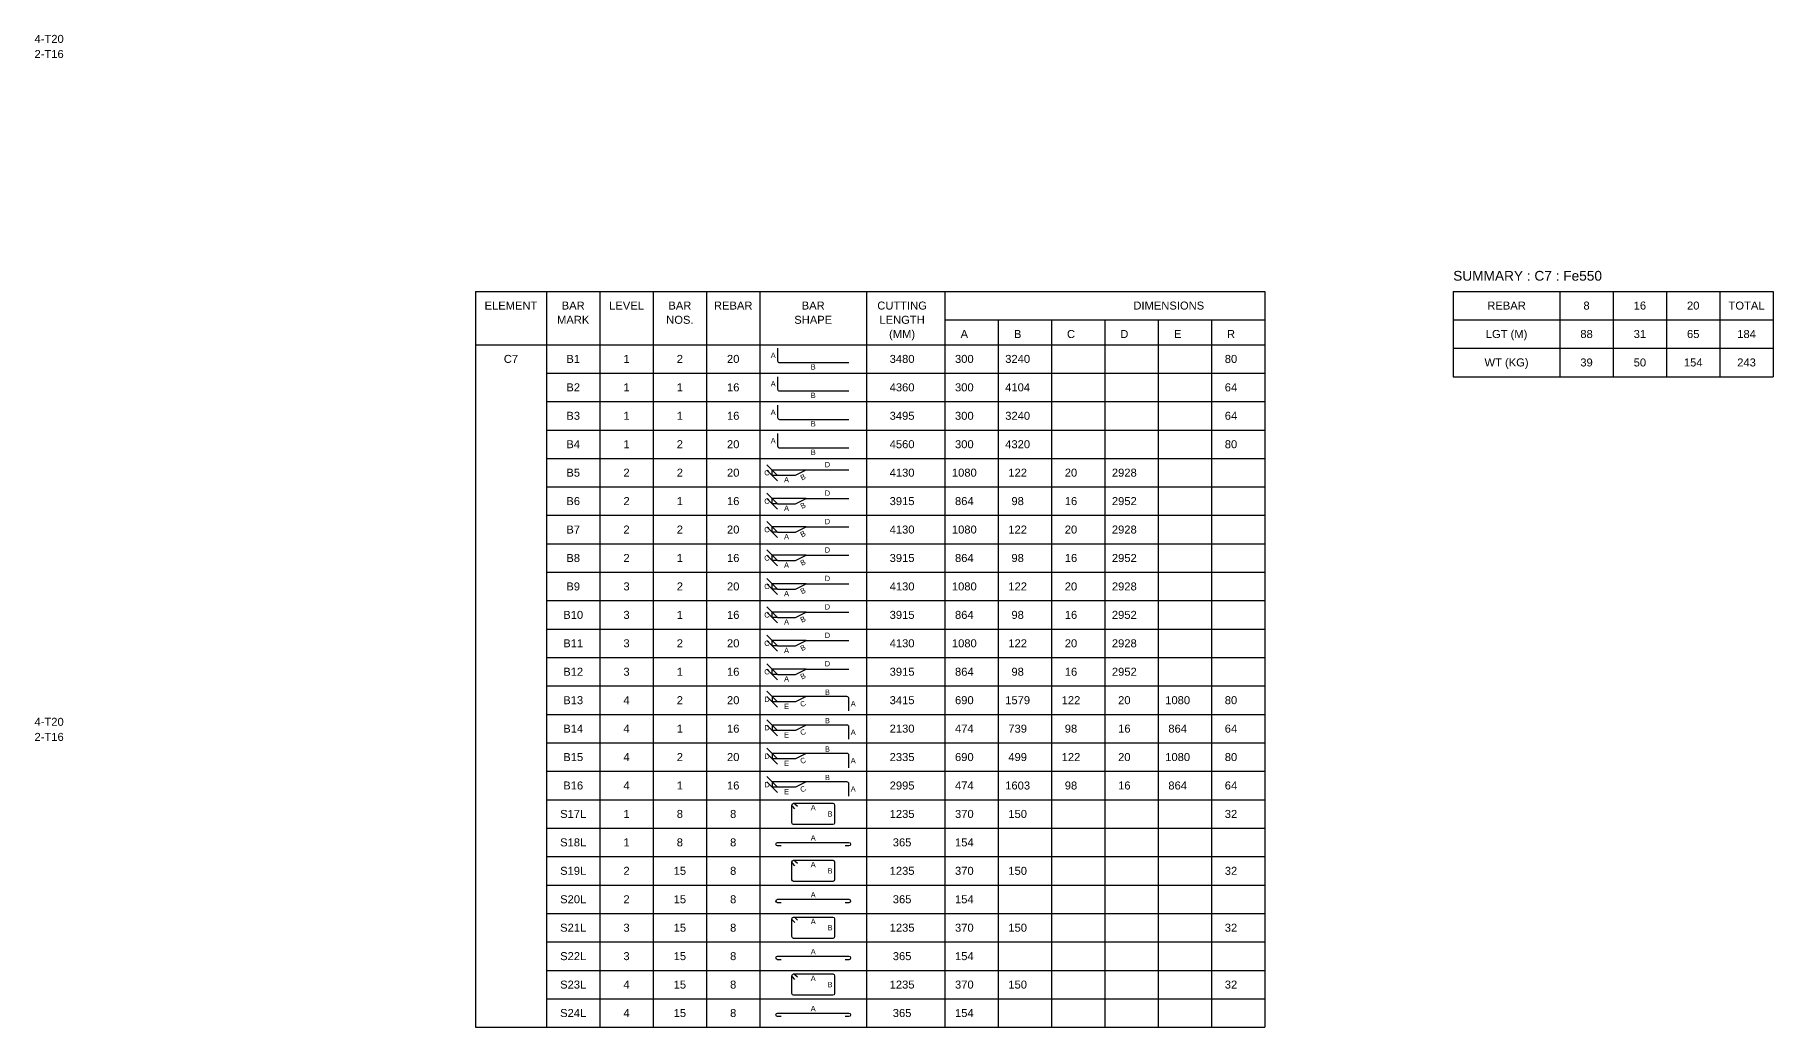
# Model space of a CAD drawing. Header units: inches. Extents: x -816171 to 9366335, y -450961 to 689132.
# Drawn here: x 153781 to 202673, y 274065 to 301983 of the extents above; entities that cross this region are included whole.
import ezdxf
from ezdxf.enums import TextEntityAlignment as Align

# ---------------------------------------------------------------- set-up
doc = ezdxf.new("R2010")
doc.units = ezdxf.units.IN
doc.header["$MEASUREMENT"] = 0
for name, color, linetype in [('Dim', 31, 'Continuous'), ('Reinforcement', 130, 'Continuous'), ('Schedule Border', 60, 'Continuous'), ('Schedule Header', 4, 'Continuous'), ('Text', 31, 'Continuous')]:
    doc.layers.add(name, color=color, linetype=linetype)
doc.styles.add('SC-BBS1', font='SansSerif')
doc.styles.get("Standard").update_dxf_attribs({"font": 'txt.shx'})
doc.dimstyles.new('SCBBSDim', dxfattribs={"dimtxt": 225, "dimasz": 0.18, "dimexe": 0, "dimexo": 0, "dimgap": 0, "dimtad": 1, "dimtoh": 1, "dimdec": 0, "dimzin": 0, "dimdsep": 46, "dimtxsty": 'Standard', "dimtsz": 150, "dimcen": 0.09, "dimclrd": 8, "dimclre": 8, "dimclrt": 3, "dimadec": 0, "dimazin": 0, "dimtfac": 1, "dimtdec": 0, "dimtix": 1, "dimtofl": 0, "dimtmove": 0, "dimatfit": 3, "dimfxl": 1, "dimtolj": 1, "dimtzin": 0, "dimarcsym": 0})

# ---------------------------------------------------------------- blocks, each defined once
blk = doc.blocks.new('*D619')
at = {"layer": 'DEFPOINTS', "color": 0, "transparency": 16777216}
for p in [(174523, 289740), (174673, 289590), (175473, 289740)]:
    blk.add_point(p, dxfattribs=at)
at = {"layer": 'Dim', "color": 8, "lineweight": -2, "transparency": 16777216}
for p, q in [((174673, 289590), (174373, 289890)), ((174673, 289440), (174373, 289740)), ((175473, 289740), (174523, 289740)), ((174523, 289590), (174523, 289740)), ((174673, 289590), (174523, 289590))]:
    blk.add_line(p, q, dxfattribs=at)
blk = doc.blocks.new('*D514')
at = {"layer": 'DEFPOINTS', "color": 0, "transparency": 16777216}
for p in [(174523, 288940), (174673, 288790), (175473, 288940)]:
    blk.add_point(p, dxfattribs=at)
at = {"layer": 'Dim', "color": 8, "lineweight": -2, "transparency": 16777216}
for p, q in [((174673, 288790), (174373, 289090)), ((174673, 288640), (174373, 288940)), ((175473, 288940), (174523, 288940)), ((174523, 288790), (174523, 288940)), ((174673, 288790), (174523, 288790))]:
    blk.add_line(p, q, dxfattribs=at)
blk = doc.blocks.new('*D515')
at = {"layer": 'DEFPOINTS', "color": 0, "transparency": 16777216}
for p in [(174523, 288140), (174673, 287990), (175473, 288140)]:
    blk.add_point(p, dxfattribs=at)
at = {"layer": 'Dim', "color": 8, "lineweight": -2, "transparency": 16777216}
for p, q in [((174673, 287990), (174373, 288290)), ((174673, 287840), (174373, 288140)), ((175473, 288140), (174523, 288140)), ((174523, 287990), (174523, 288140)), ((174673, 287990), (174523, 287990))]:
    blk.add_line(p, q, dxfattribs=at)
blk = doc.blocks.new('*D516')
at = {"layer": 'DEFPOINTS', "color": 0, "transparency": 16777216}
for p in [(174523, 287340), (174673, 287190), (175473, 287340)]:
    blk.add_point(p, dxfattribs=at)
at = {"layer": 'Dim', "color": 8, "lineweight": -2, "transparency": 16777216}
for p, q in [((174673, 287190), (174373, 287490)), ((174673, 287040), (174373, 287340)), ((175473, 287340), (174523, 287340)), ((174523, 287190), (174523, 287340)), ((174673, 287190), (174523, 287190))]:
    blk.add_line(p, q, dxfattribs=at)
blk = doc.blocks.new('*D517')
at = {"layer": 'DEFPOINTS', "color": 0, "transparency": 16777216}
for p in [(174523, 286540), (175473, 286540), (174673, 286390)]:
    blk.add_point(p, dxfattribs=at)
at = {"layer": 'Dim', "color": 8, "lineweight": -2, "transparency": 16777216}
for p, q in [((174673, 286390), (174373, 286690)), ((174673, 286240), (174373, 286540)), ((175473, 286540), (174523, 286540)), ((174523, 286390), (174523, 286540)), ((174673, 286390), (174523, 286390))]:
    blk.add_line(p, q, dxfattribs=at)
blk = doc.blocks.new('*D518')
at = {"layer": 'DEFPOINTS', "color": 0, "transparency": 16777216}
for p in [(174523, 285740), (174673, 285590), (175473, 285740)]:
    blk.add_point(p, dxfattribs=at)
at = {"layer": 'Dim', "color": 8, "lineweight": -2, "transparency": 16777216}
for p, q in [((174673, 285590), (174373, 285890)), ((174673, 285440), (174373, 285740)), ((175473, 285740), (174523, 285740)), ((174523, 285590), (174523, 285740)), ((174673, 285590), (174523, 285590))]:
    blk.add_line(p, q, dxfattribs=at)
blk = doc.blocks.new('*D519')
at = {"layer": 'DEFPOINTS', "color": 0, "transparency": 16777216}
for p in [(174523, 284940), (174673, 284790), (175473, 284940)]:
    blk.add_point(p, dxfattribs=at)
at = {"layer": 'Dim', "color": 8, "lineweight": -2, "transparency": 16777216}
for p, q in [((174673, 284790), (174373, 285090)), ((174673, 284640), (174373, 284940)), ((175473, 284940), (174523, 284940)), ((174523, 284790), (174523, 284940)), ((174673, 284790), (174523, 284790))]:
    blk.add_line(p, q, dxfattribs=at)
blk = doc.blocks.new('*D520')
at = {"layer": 'DEFPOINTS', "color": 0, "transparency": 16777216}
for p in [(174523, 284140), (175473, 284140), (174673, 283990)]:
    blk.add_point(p, dxfattribs=at)
at = {"layer": 'Dim', "color": 8, "lineweight": -2, "transparency": 16777216}
for p, q in [((174673, 283990), (174373, 284290)), ((174673, 283840), (174373, 284140)), ((175473, 284140), (174523, 284140)), ((174523, 283990), (174523, 284140)), ((174673, 283990), (174523, 283990))]:
    blk.add_line(p, q, dxfattribs=at)
blk = doc.blocks.new('*D521')
at = {"layer": 'DEFPOINTS', "color": 0, "transparency": 16777216}
for p in [(174523, 283215), (175173, 283215), (175473, 283365)]:
    blk.add_point(p, dxfattribs=at)
at = {"layer": 'Dim', "color": 8, "lineweight": -2, "transparency": 16777216}
for p, q in [((174673, 283215), (174373, 283515)), ((174673, 283065), (174373, 283365)), ((175473, 283365), (174523, 283365)), ((174523, 283365), (174523, 283215)), ((175173, 283215), (174523, 283215))]:
    blk.add_line(p, q, dxfattribs=at)
blk = doc.blocks.new('*D522')
at = {"layer": 'DEFPOINTS', "color": 0, "transparency": 16777216}
for p in [(174523, 282415), (175173, 282415), (175473, 282565)]:
    blk.add_point(p, dxfattribs=at)
at = {"layer": 'Dim', "color": 8, "lineweight": -2, "transparency": 16777216}
for p, q in [((174673, 282415), (174373, 282715)), ((174673, 282265), (174373, 282565)), ((175473, 282565), (174523, 282565)), ((174523, 282565), (174523, 282415)), ((175173, 282415), (174523, 282415))]:
    blk.add_line(p, q, dxfattribs=at)
blk = doc.blocks.new('*D523')
at = {"layer": 'DEFPOINTS', "color": 0, "transparency": 16777216}
for p in [(175473, 281765), (174523, 281615), (175173, 281615)]:
    blk.add_point(p, dxfattribs=at)
at = {"layer": 'Dim', "color": 8, "lineweight": -2, "transparency": 16777216}
for p, q in [((174673, 281615), (174373, 281915)), ((174673, 281465), (174373, 281765)), ((175473, 281765), (174523, 281765)), ((174523, 281765), (174523, 281615)), ((175173, 281615), (174523, 281615))]:
    blk.add_line(p, q, dxfattribs=at)
blk = doc.blocks.new('*D524')
at = {"layer": 'DEFPOINTS', "color": 0, "transparency": 16777216}
for p in [(174523, 280815), (175173, 280815), (175473, 280965)]:
    blk.add_point(p, dxfattribs=at)
at = {"layer": 'Dim', "color": 8, "lineweight": -2, "transparency": 16777216}
for p, q in [((174673, 280815), (174373, 281115)), ((174673, 280665), (174373, 280965)), ((175473, 280965), (174523, 280965)), ((174523, 280965), (174523, 280815)), ((175173, 280815), (174523, 280815))]:
    blk.add_line(p, q, dxfattribs=at)

msp = doc.modelspace()

# ---------------------------------------------------------------- linework, layer by layer
at = {"layer": 'Reinforcement'}
for points in [[(174673.34546, 293165.4638), (174673.34546, 292815.4638, 0.5), (174723.34546, 292765.4638), (176673.34546, 292765.4638)], [(174673.34546, 292365.4638), (174673.34546, 292015.4638, 0.5), (174723.34546, 291965.4638), (176673.34546, 291965.4638)], [(174673.34546, 291565.4638), (174673.34546, 291215.4638, 0.5), (174723.34546, 291165.4638), (176673.34546, 291165.4638)], [(174673.34546, 290765.4638), (174673.34546, 290415.4638, 0.5), (174723.34546, 290365.4638), (176673.34546, 290365.4638)], [(176673.34546, 282965.4638), (176673.34546, 283315.4638, 0.5), (176623.34546, 283365.4638), (175473.34546, 283365.4638), (175173.34546, 283215.4638), (174673.34546, 283215.4638)], [(176673.34546, 282165.4638), (176673.34546, 282515.4638, 0.5), (176623.34546, 282565.4638), (175473.34546, 282565.4638), (175173.34546, 282415.4638), (174673.34546, 282415.4638)], [(176673.34546, 281365.4638), (176673.34546, 281715.4638, 0.5), (176623.34546, 281765.4638), (175473.34546, 281765.4638), (175173.34546, 281615.4638), (174673.34546, 281615.4638)], [(176673.34546, 280565.4638), (176673.34546, 280915.4638, 0.5), (176623.34546, 280965.4638), (175473.34546, 280965.4638), (175173.34546, 280815.4638), (174673.34546, 280815.4638)], [(175158.70138, 280209.39798), (175087.99031, 280280.10827, -0.1989123674), (175073.34546, 280315.4638, -0.4142046237), (175123.34546, 280365.4638, -0.1989044359), (175158.7006, 280350.81934), (175229.41167, 280280.10905)], [(174773.34546, 279165.4638), (174673.34546, 279165.4638, -1), (174673.34546, 279265.4638), (176673.34546, 279265.4638, -1), (176673.34546, 279165.4638), (176573.34546, 279165.4638)], [(175158.70138, 278609.39798), (175087.99031, 278680.10827, -0.1989123674), (175073.34546, 278715.4638, -0.4142046237), (175123.34546, 278765.4638, -0.1989044359), (175158.7006, 278750.81934), (175229.41167, 278680.10905)], [(174773.34546, 277565.4638), (174673.34546, 277565.4638, -1), (174673.34546, 277665.4638), (176673.34546, 277665.4638, -1), (176673.34546, 277565.4638), (176573.34546, 277565.4638)], [(175158.70138, 277009.39798), (175087.99031, 277080.10827, -0.1989123674), (175073.34546, 277115.4638, -0.4142046237), (175123.34546, 277165.4638, -0.1989044359), (175158.7006, 277150.81934), (175229.41167, 277080.10905)], [(174773.34546, 275965.4638), (174673.34546, 275965.4638, -1), (174673.34546, 276065.4638), (176673.34546, 276065.4638, -1), (176673.34546, 275965.4638), (176573.34546, 275965.4638)], [(175158.70138, 275409.39798), (175087.99031, 275480.10827, -0.1989123674), (175073.34546, 275515.4638, -0.4142046237), (175123.34546, 275565.4638, -0.1989044359), (175158.7006, 275550.81934), (175229.41167, 275480.10905)], [(174773.34546, 274365.4638), (174673.34546, 274365.4638, -1), (174673.34546, 274465.4638), (176673.34546, 274465.4638, -1), (176673.34546, 274365.4638), (176573.34546, 274365.4638)]]:
    msp.add_lwpolyline(points, format="xyb", dxfattribs=at)
for points in [[(174673.34546, 289590.4638), (175173.34546, 289590.4638), (175473.34546, 289740.4638), (176673.34546, 289740.4638)], [(174673.34546, 288790.4638), (175173.34546, 288790.4638), (175473.34546, 288940.4638), (176673.34546, 288940.4638)], [(174673.34546, 287990.4638), (175173.34546, 287990.4638), (175473.34546, 288140.4638), (176673.34546, 288140.4638)], [(174673.34546, 287190.4638), (175173.34546, 287190.4638), (175473.34546, 287340.4638), (176673.34546, 287340.4638)], [(174673.34546, 286390.4638), (175173.34546, 286390.4638), (175473.34546, 286540.4638), (176673.34546, 286540.4638)], [(174673.34546, 285590.4638), (175173.34546, 285590.4638), (175473.34546, 285740.4638), (176673.34546, 285740.4638)], [(174673.34546, 284790.4638), (175173.34546, 284790.4638), (175473.34546, 284940.4638), (176673.34546, 284940.4638)], [(174673.34546, 283990.4638), (175173.34546, 283990.4638), (175473.34546, 284140.4638), (176673.34546, 284140.4638)]]:
    msp.add_lwpolyline(points, dxfattribs=at)
for points in [[(175073.34546, 280315.4638, -0.4142046237), (175123.34546, 280365.4638), (176223.34546, 280365.4638, -0.4142046237), (176273.34546, 280315.4638), (176273.34546, 279815.4638, -0.4142046237), (176223.34546, 279765.4638), (175123.34546, 279765.4638, -0.4142046237), (175073.34546, 279815.4638)], [(175073.34546, 278715.4638, -0.4142046237), (175123.34546, 278765.4638), (176223.34546, 278765.4638, -0.4142046237), (176273.34546, 278715.4638), (176273.34546, 278215.4638, -0.4142046237), (176223.34546, 278165.4638), (175123.34546, 278165.4638, -0.4142046237), (175073.34546, 278215.4638)], [(175073.34546, 277115.4638, -0.4142046237), (175123.34546, 277165.4638), (176223.34546, 277165.4638, -0.4142046237), (176273.34546, 277115.4638), (176273.34546, 276615.4638, -0.4142046237), (176223.34546, 276565.4638), (175123.34546, 276565.4638, -0.4142046237), (175073.34546, 276615.4638)], [(175073.34546, 275515.4638, -0.4142046237), (175123.34546, 275565.4638), (176223.34546, 275565.4638, -0.4142046237), (176273.34546, 275515.4638), (176273.34546, 275015.4638, -0.4142046237), (176223.34546, 274965.4638), (175123.34546, 274965.4638, -0.4142046237), (175073.34546, 275015.4638)]]:
    msp.add_lwpolyline(points, format="xyb", close=True, dxfattribs=at)
at = {"layer": 'Schedule Border'}
for p, q in [((166173.34546, 294765.4638), (188373.34546, 294765.4638)), ((166173.34546, 294765.4638), (166173.34546, 274065.4638)), ((168173.34546, 294765.4638), (168173.34546, 274065.4638)), ((169673.34546, 294765.4638), (169673.34546, 274065.4638)), ((171173.34546, 294765.4638), (171173.34546, 274065.4638)), ((172673.34546, 294765.4638), (172673.34546, 274065.4638)), ((174173.34546, 294765.4638), (174173.34546, 274065.4638)), ((177173.34546, 294765.4638), (177173.34546, 274065.4638)), ((179373.34546, 294765.4638), (179373.34546, 274065.4638)), ((188373.34546, 294765.4638), (188373.34546, 274065.4638)), ((193673.34546, 294765.4638), (202673.34546, 294765.4638)), ((193673.34546, 294765.4638), (193673.34546, 292365.4638)), ((196673.34546, 294765.4638), (196673.34546, 292365.4638)), ((198173.34546, 294765.4638), (198173.34546, 292365.4638)), ((199673.34546, 294765.4638), (199673.34546, 292365.4638)), ((201173.34546, 294765.4638), (201173.34546, 292365.4638)), ((202673.34546, 294765.4638), (202673.34546, 292365.4638)), ((179373.34546, 293965.4638), (188373.34546, 293965.4638)), ((180873.34546, 293965.4638), (180873.34546, 274065.4638)), ((182373.34546, 293965.4638), (182373.34546, 274065.4638)), ((183873.34546, 293965.4638), (183873.34546, 274065.4638)), ((185373.34546, 293965.4638), (185373.34546, 274065.4638)), ((186873.34546, 293965.4638), (186873.34546, 274065.4638)), ((193673.34546, 293965.4638), (202673.34546, 293965.4638)), ((166173.34546, 293265.4638), (188373.34546, 293265.4638)), ((193673.34546, 293165.4638), (202673.34546, 293165.4638)), ((168173.34546, 292465.4638), (188373.34546, 292465.4638)), ((193673.34546, 292365.4638), (202673.34546, 292365.4638)), ((168173.34546, 291665.4638), (188373.34546, 291665.4638)), ((168173.34546, 290865.4638), (188373.34546, 290865.4638)), ((168173.34546, 290065.4638), (188373.34546, 290065.4638)), ((168173.34546, 289265.4638), (188373.34546, 289265.4638)), ((168173.34546, 288465.4638), (188373.34546, 288465.4638)), ((168173.34546, 287665.4638), (188373.34546, 287665.4638)), ((168173.34546, 286865.4638), (188373.34546, 286865.4638)), ((168173.34546, 286065.4638), (188373.34546, 286065.4638)), ((168173.34546, 285265.4638), (188373.34546, 285265.4638)), ((168173.34546, 284465.4638), (188373.34546, 284465.4638)), ((168173.34546, 283665.4638), (188373.34546, 283665.4638)), ((168173.34546, 282865.4638), (188373.34546, 282865.4638)), ((168173.34546, 282065.4638), (188373.34546, 282065.4638)), ((168173.34546, 281265.4638), (188373.34546, 281265.4638)), ((168173.34546, 280465.4638), (188373.34546, 280465.4638)), ((168173.34546, 279665.4638), (188373.34546, 279665.4638)), ((168173.34546, 278865.4638), (188373.34546, 278865.4638)), ((168173.34546, 278065.4638), (188373.34546, 278065.4638)), ((168173.34546, 277265.4638), (188373.34546, 277265.4638)), ((168173.34546, 276465.4638), (188373.34546, 276465.4638)), ((168173.34546, 275665.4638), (188373.34546, 275665.4638)), ((168173.34546, 274865.4638), (188373.34546, 274865.4638)), ((166173.34546, 274065.4638), (188373.34546, 274065.4638)), ((168173.34546, 274065.4638), (188373.34546, 274065.4638))]:
    msp.add_line(p, q, dxfattribs=at)

# ---------------------------------------------------------------- texts
at = {"layer": 'Dim', "style": 'SC-BBS1'}
for s, p in [('A', (174548.34546, 292965.4638)), ('B', (175673.34546, 292640.4638)), ('A', (174548.34546, 292165.4638)), ('B', (175673.34546, 291840.4638)), ('A', (174548.34546, 291365.4638)), ('B', (175673.34546, 291040.4638)), ('A', (174548.34546, 290565.4638)), ('B', (175673.34546, 290240.4638)), ('D', (176073.34546, 289890.4638)), ('C', (174373.34546, 289665.4638)), ('A', (174923.34546, 289465.4638)), ('D', (176073.34546, 289090.4638)), ('C', (174373.34546, 288865.4638)), ('A', (174923.34546, 288665.4638)), ('C', (174373.34546, 288065.4638)), ('D', (176073.34546, 288290.4638)), ('A', (174923.34546, 287865.4638)), ('D', (176073.34546, 287490.4638)), ('C', (174373.34546, 287265.4638)), ('A', (174923.34546, 287065.4638)), ('C', (174373.34546, 286465.4638)), ('D', (176073.34546, 286690.4638)), ('A', (174923.34546, 286265.4638)), ('C', (174373.34546, 285665.4638)), ('A', (174923.34546, 285465.4638)), ('D', (176073.34546, 285890.4638)), ('D', (176073.34546, 285090.4638)), ('C', (174373.34546, 284865.4638)), ('A', (174923.34546, 284665.4638)), ('C', (174373.34546, 284065.4638)), ('D', (176073.34546, 284290.4638)), ('A', (174923.34546, 283865.4638)), ('D', (174373.34546, 283290.4638)), ('E', (174923.34546, 283090.4638)), ('B', (176073.34546, 283490.4638)), ('A', (176798.34546, 283165.4638)), ('B', (176073.34546, 282690.4638)), ('D', (174373.34546, 282490.4638)), ('E', (174923.34546, 282290.4638)), ('A', (176798.34546, 282365.4638)), ('D', (174373.34546, 281690.4638)), ('B', (176073.34546, 281890.4638)), ('A', (176798.34546, 281565.4638)), ('E', (174923.34546, 281490.4638)), ('B', (176073.34546, 281090.4638)), ('D', (174373.34546, 280890.4638)), ('E', (174923.34546, 280690.4638)), ('A', (176798.34546, 280765.4638)), ('A', (175673.34546, 280240.4638)), ('B', (176148.34546, 280065.4638)), ('A', (175673.34546, 279390.4638)), ('A', (175673.34546, 278640.4638)), ('B', (176148.34546, 278465.4638)), ('A', (175673.34546, 277790.4638)), ('A', (175673.34546, 277040.4638)), ('B', (176148.34546, 276865.4638)), ('A', (175673.34546, 276190.4638)), ('A', (175673.34546, 275440.4638)), ('B', (176148.34546, 275265.4638)), ('A', (175673.34546, 274590.4638))]:
    msp.add_text(s, height=150, dxfattribs=at).set_placement(p, align=Align.MIDDLE_CENTER)
for s, p in [('B', (175385.84546, 289540.4638)), ('B', (175385.84546, 288740.4638)), ('B', (175385.84546, 287940.4638)), ('B', (175385.84546, 287140.4638)), ('B', (175385.84546, 286340.4638)), ('B', (175385.84546, 285540.4638)), ('B', (175385.84546, 284740.4638)), ('B', (175385.84546, 283940.4638)), ('C', (175385.84546, 283165.4638)), ('C', (175385.84546, 282365.4638)), ('C', (175385.84546, 281565.4638)), ('C', (175385.84546, 280765.4638))]:
    msp.add_text(s, height=150, rotation=26.565051177, dxfattribs=at).set_placement(p, align=Align.MIDDLE_CENTER)
at = {"layer": 'Schedule Header', "style": 'SC-BBS1'}
msp.add_text('SUMMARY : C7 : Fe550', height=275, dxfattribs=at).set_placement((193673.34546, 295065.4638))
for s, p in [('ELEMENT', (167173.34546, 294365.4638)), ('BAR', (168923.34546, 294365.4638)), ('LEVEL', (170423.34546, 294365.4638)), ('BAR', (171923.34546, 294365.4638)), ('REBAR', (173423.34546, 294365.4638)), ('BAR', (175673.34546, 294365.4638)), ('CUTTING', (178173.34546, 294365.4638)), ('DIMENSIONS', (185673.34546, 294365.4638)), ('REBAR', (195173.34546, 294365.4638)), ('8', (197423.34546, 294365.4638)), ('16', (198923.34546, 294365.4638)), ('20', (200423.34546, 294365.4638)), ('TOTAL', (201923.34546, 294365.4638)), ('MARK', (168923.34546, 293965.4638)), ('NOS.', (171923.34546, 293965.4638)), ('SHAPE', (175673.34546, 293965.4638)), ('LENGTH', (178173.34546, 293965.4638)), ('(MM)', (178173.34546, 293565.4638)), ('A', (179923.34546, 293565.4638)), ('B', (181423.34546, 293565.4638)), ('C', (182923.34546, 293565.4638)), ('D', (184423.34546, 293565.4638)), ('E', (185923.34546, 293565.4638)), ('R', (187423.34546, 293565.4638)), ('LGT (M)', (195173.34546, 293565.4638)), ('WT (KG)', (195173.34546, 292765.4638))]:
    msp.add_text(s, height=225, dxfattribs=at).set_placement(p, align=Align.MIDDLE_CENTER)
at = {"layer": 'Text', "style": 'SC-BBS1'}
for s, p in [('4-T20', (153773.34546, 301867.4638)), ('2-T16', (153773.34546, 301442.4638)), ('4-T20', (153773.34546, 282657.4638)), ('2-T16', (153773.34546, 282232.4638))]:
    msp.add_text(s, height=225, dxfattribs=at).set_placement(p, align=Align.MIDDLE_LEFT)
for s, p in [('88', (197423.34546, 293565.4638)), ('31', (198923.34546, 293565.4638)), ('65', (200423.34546, 293565.4638)), ('184', (201923.34546, 293565.4638)), ('C7', (167173.34546, 292865.4638)), ('B1', (168923.34546, 292865.4638)), ('1', (170423.34546, 292865.4638)), ('2', (171923.34546, 292865.4638)), ('20', (173423.34546, 292865.4638)), ('3480', (178173.34546, 292865.4638)), ('300', (179923.34546, 292865.4638)), ('3240', (181423.34546, 292865.4638)), ('80', (187423.34546, 292865.4638)), ('39', (197423.34546, 292765.4638)), ('50', (198923.34546, 292765.4638)), ('154', (200423.34546, 292765.4638)), ('243', (201923.34546, 292765.4638)), ('B2', (168923.34546, 292065.4638)), ('1', (170423.34546, 292065.4638)), ('1', (171923.34546, 292065.4638)), ('16', (173423.34546, 292065.4638)), ('4360', (178173.34546, 292065.4638)), ('300', (179923.34546, 292065.4638)), ('4104', (181423.34546, 292065.4638)), ('64', (187423.34546, 292065.4638)), ('B3', (168923.34546, 291265.4638)), ('1', (170423.34546, 291265.4638)), ('1', (171923.34546, 291265.4638)), ('16', (173423.34546, 291265.4638)), ('3495', (178173.34546, 291265.4638)), ('300', (179923.34546, 291265.4638)), ('3240', (181423.34546, 291265.4638)), ('64', (187423.34546, 291265.4638)), ('B4', (168923.34546, 290465.4638)), ('1', (170423.34546, 290465.4638)), ('2', (171923.34546, 290465.4638)), ('20', (173423.34546, 290465.4638)), ('4560', (178173.34546, 290465.4638)), ('300', (179923.34546, 290465.4638)), ('4320', (181423.34546, 290465.4638)), ('80', (187423.34546, 290465.4638)), ('B5', (168923.34546, 289665.4638)), ('2', (170423.34546, 289665.4638)), ('2', (171923.34546, 289665.4638)), ('20', (173423.34546, 289665.4638)), ('4130', (178173.34546, 289665.4638)), ('1080', (179923.34546, 289665.4638)), ('122', (181423.34546, 289665.4638)), ('20', (182923.34546, 289665.4638)), ('2928', (184423.34546, 289665.4638)), ('B6', (168923.34546, 288865.4638)), ('2', (170423.34546, 288865.4638)), ('1', (171923.34546, 288865.4638)), ('16', (173423.34546, 288865.4638)), ('3915', (178173.34546, 288865.4638)), ('864', (179923.34546, 288865.4638)), ('98', (181423.34546, 288865.4638)), ('16', (182923.34546, 288865.4638)), ('2952', (184423.34546, 288865.4638)), ('B7', (168923.34546, 288065.4638)), ('2', (170423.34546, 288065.4638)), ('2', (171923.34546, 288065.4638)), ('20', (173423.34546, 288065.4638)), ('4130', (178173.34546, 288065.4638)), ('1080', (179923.34546, 288065.4638)), ('122', (181423.34546, 288065.4638)), ('20', (182923.34546, 288065.4638)), ('2928', (184423.34546, 288065.4638)), ('B8', (168923.34546, 287265.4638)), ('2', (170423.34546, 287265.4638)), ('1', (171923.34546, 287265.4638)), ('16', (173423.34546, 287265.4638)), ('3915', (178173.34546, 287265.4638)), ('864', (179923.34546, 287265.4638)), ('98', (181423.34546, 287265.4638)), ('16', (182923.34546, 287265.4638)), ('2952', (184423.34546, 287265.4638)), ('B9', (168923.34546, 286465.4638)), ('3', (170423.34546, 286465.4638)), ('2', (171923.34546, 286465.4638)), ('20', (173423.34546, 286465.4638)), ('4130', (178173.34546, 286465.4638)), ('1080', (179923.34546, 286465.4638)), ('122', (181423.34546, 286465.4638)), ('20', (182923.34546, 286465.4638)), ('2928', (184423.34546, 286465.4638)), ('B10', (168923.34546, 285665.4638)), ('3', (170423.34546, 285665.4638)), ('1', (171923.34546, 285665.4638)), ('16', (173423.34546, 285665.4638)), ('3915', (178173.34546, 285665.4638)), ('864', (179923.34546, 285665.4638)), ('98', (181423.34546, 285665.4638)), ('16', (182923.34546, 285665.4638)), ('2952', (184423.34546, 285665.4638)), ('B11', (168923.34546, 284865.4638)), ('3', (170423.34546, 284865.4638)), ('2', (171923.34546, 284865.4638)), ('20', (173423.34546, 284865.4638)), ('4130', (178173.34546, 284865.4638)), ('1080', (179923.34546, 284865.4638)), ('122', (181423.34546, 284865.4638)), ('20', (182923.34546, 284865.4638)), ('2928', (184423.34546, 284865.4638)), ('B12', (168923.34546, 284065.4638)), ('3', (170423.34546, 284065.4638)), ('1', (171923.34546, 284065.4638)), ('16', (173423.34546, 284065.4638)), ('3915', (178173.34546, 284065.4638)), ('864', (179923.34546, 284065.4638)), ('98', (181423.34546, 284065.4638)), ('16', (182923.34546, 284065.4638)), ('2952', (184423.34546, 284065.4638)), ('B13', (168923.34546, 283265.4638)), ('4', (170423.34546, 283265.4638)), ('2', (171923.34546, 283265.4638)), ('20', (173423.34546, 283265.4638)), ('3415', (178173.34546, 283265.4638)), ('690', (179923.34546, 283265.4638)), ('1579', (181423.34546, 283265.4638)), ('122', (182923.34546, 283265.4638)), ('20', (184423.34546, 283265.4638)), ('1080', (185923.34546, 283265.4638)), ('80', (187423.34546, 283265.4638)), ('B14', (168923.34546, 282465.4638)), ('4', (170423.34546, 282465.4638)), ('1', (171923.34546, 282465.4638)), ('16', (173423.34546, 282465.4638)), ('2130', (178173.34546, 282465.4638)), ('474', (179923.34546, 282465.4638)), ('739', (181423.34546, 282465.4638)), ('98', (182923.34546, 282465.4638)), ('16', (184423.34546, 282465.4638)), ('864', (185923.34546, 282465.4638)), ('64', (187423.34546, 282465.4638)), ('B15', (168923.34546, 281665.4638)), ('4', (170423.34546, 281665.4638)), ('2', (171923.34546, 281665.4638)), ('20', (173423.34546, 281665.4638)), ('2335', (178173.34546, 281665.4638)), ('690', (179923.34546, 281665.4638)), ('499', (181423.34546, 281665.4638)), ('122', (182923.34546, 281665.4638)), ('20', (184423.34546, 281665.4638)), ('1080', (185923.34546, 281665.4638)), ('80', (187423.34546, 281665.4638)), ('B16', (168923.34546, 280865.4638)), ('4', (170423.34546, 280865.4638)), ('1', (171923.34546, 280865.4638)), ('16', (173423.34546, 280865.4638)), ('2995', (178173.34546, 280865.4638)), ('474', (179923.34546, 280865.4638)), ('1603', (181423.34546, 280865.4638)), ('98', (182923.34546, 280865.4638)), ('16', (184423.34546, 280865.4638)), ('864', (185923.34546, 280865.4638)), ('64', (187423.34546, 280865.4638)), ('S17L', (168923.34546, 280065.4638)), ('1', (170423.34546, 280065.4638)), ('8', (171923.34546, 280065.4638)), ('8', (173423.34546, 280065.4638)), ('1235', (178173.34546, 280065.4638)), ('370', (179923.34546, 280065.4638)), ('150', (181423.34546, 280065.4638)), ('32', (187423.34546, 280065.4638)), ('S18L', (168923.34546, 279265.4638)), ('1', (170423.34546, 279265.4638)), ('8', (171923.34546, 279265.4638)), ('8', (173423.34546, 279265.4638)), ('365', (178173.34546, 279265.4638)), ('154', (179923.34546, 279265.4638)), ('S19L', (168923.34546, 278465.4638)), ('2', (170423.34546, 278465.4638)), ('15', (171923.34546, 278465.4638)), ('8', (173423.34546, 278465.4638)), ('1235', (178173.34546, 278465.4638)), ('370', (179923.34546, 278465.4638)), ('150', (181423.34546, 278465.4638)), ('32', (187423.34546, 278465.4638)), ('S20L', (168923.34546, 277665.4638)), ('2', (170423.34546, 277665.4638)), ('15', (171923.34546, 277665.4638)), ('8', (173423.34546, 277665.4638)), ('365', (178173.34546, 277665.4638)), ('154', (179923.34546, 277665.4638)), ('S21L', (168923.34546, 276865.4638)), ('3', (170423.34546, 276865.4638)), ('15', (171923.34546, 276865.4638)), ('8', (173423.34546, 276865.4638)), ('1235', (178173.34546, 276865.4638)), ('370', (179923.34546, 276865.4638)), ('150', (181423.34546, 276865.4638)), ('32', (187423.34546, 276865.4638)), ('S22L', (168923.34546, 276065.4638)), ('3', (170423.34546, 276065.4638)), ('15', (171923.34546, 276065.4638)), ('8', (173423.34546, 276065.4638)), ('365', (178173.34546, 276065.4638)), ('154', (179923.34546, 276065.4638)), ('S23L', (168923.34546, 275265.4638)), ('4', (170423.34546, 275265.4638)), ('15', (171923.34546, 275265.4638)), ('8', (173423.34546, 275265.4638)), ('1235', (178173.34546, 275265.4638)), ('370', (179923.34546, 275265.4638)), ('150', (181423.34546, 275265.4638)), ('32', (187423.34546, 275265.4638)), ('S24L', (168923.34546, 274465.4638)), ('4', (170423.34546, 274465.4638)), ('15', (171923.34546, 274465.4638)), ('8', (173423.34546, 274465.4638)), ('365', (178173.34546, 274465.4638)), ('154', (179923.34546, 274465.4638))]:
    msp.add_text(s, height=225, dxfattribs=at).set_placement(p, align=Align.MIDDLE_CENTER)

# ---------------------------------------------------------------- dimensions: what is measured, and where the dimension line sits
at = {"layer": 'Dim'}
for base, p1, p2, picture, middle in [((174523.34546, 289740.4638), (174673.34546, 289590.4638), (175473.34546, 289740.4638), '*D619', (174523.34546, 289665.4638)), ((174523.34546, 288940.4638), (174673.34546, 288790.4638), (175473.34546, 288940.4638), '*D514', (174523.34546, 288865.4638)), ((174523.34546, 288140.4638), (174673.34546, 287990.4638), (175473.34546, 288140.4638), '*D515', (174523.34546, 288065.4638)), ((174523.34546, 287340.4638), (174673.34546, 287190.4638), (175473.34546, 287340.4638), '*D516', (174523.34546, 287265.4638)), ((174523.34546, 286540.4638), (174673.34546, 286390.4638), (175473.34546, 286540.4638), '*D517', (174523.34546, 286465.4638)), ((174523.34546, 285740.4638), (174673.34546, 285590.4638), (175473.34546, 285740.4638), '*D518', (174523.34546, 285665.4638)), ((174523.34546, 284940.4638), (174673.34546, 284790.4638), (175473.34546, 284940.4638), '*D519', (174523.34546, 284865.4638)), ((174523.34546, 284140.4638), (174673.34546, 283990.4638), (175473.34546, 284140.4638), '*D520', (174523.34546, 284065.4638)), ((174523.34546, 283215.4638), (175473.34546, 283365.4638), (175173.34546, 283215.4638), '*D521', (174523.34546, 283290.4638)), ((174523.34546, 282415.4638), (175473.34546, 282565.4638), (175173.34546, 282415.4638), '*D522', (174523.34546, 282490.4638)), ((174523.34546, 281615.4638), (175473.34546, 281765.4638), (175173.34546, 281615.4638), '*D523', (174523.34546, 281690.4638)), ((174523.34546, 280815.4638), (175473.34546, 280965.4638), (175173.34546, 280815.4638), '*D524', (174523.34546, 280890.4638))]:
    dim = msp.add_linear_dim(base=base, p1=p1, p2=p2, angle=90, text=' ', dimstyle='SCBBSDim', dxfattribs=at)
    dim.commit()
    dim.dimension.update_dxf_attribs({"geometry": picture, "text_midpoint": middle})

doc.saveas('drawing.dxf')
